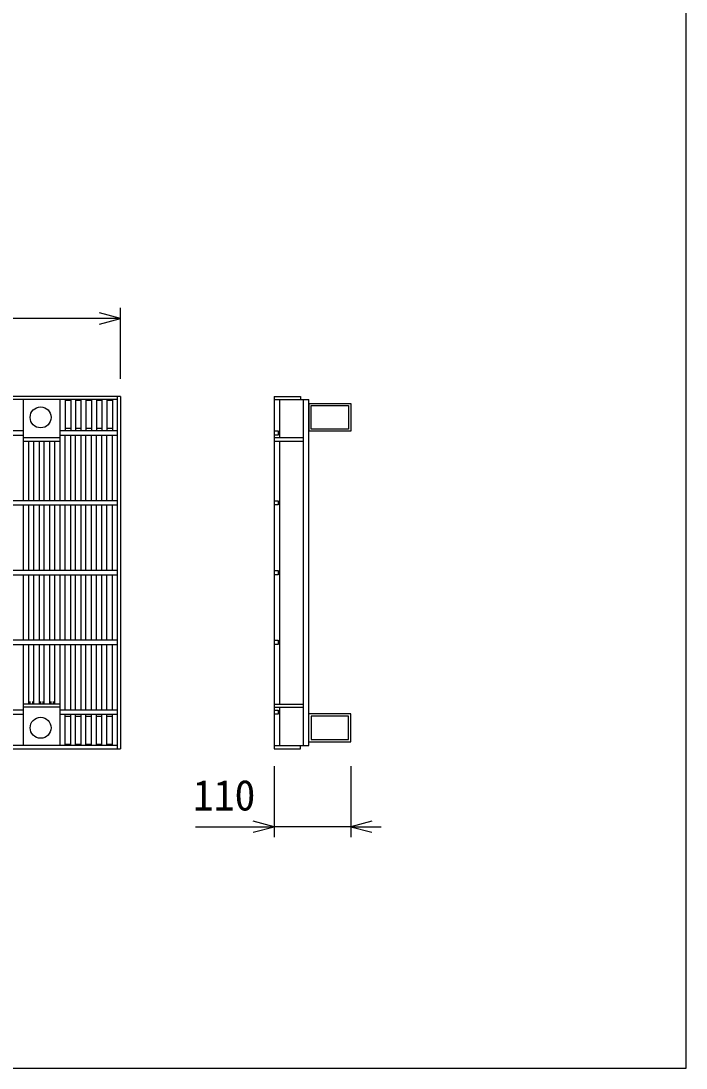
# Model space of a CAD drawing. Units: millimetres, scale not verified. Extents: x -16800 to 16800, y -5940 to 5940.
# Drawn here: x -3749 to -2795, y 734 to 2235 of the extents above; entities that cross this region are included whole.
import ezdxf
from ezdxf.enums import TextEntityAlignment as Align

# ---------------------------------------------------------------- set-up
doc = ezdxf.new("R2010")
doc.units = ezdxf.units.MM
doc.header["$LTSCALE"] = 20
for name, color, linetype, lineweight in [('0-0_DIM', 7, 'Continuous', 25), ('0-2_HATCH', 6, 'Continuous', 25), ('0-6_TXT', 7, 'Continuous', 25)]:
    doc.layers.add(name, color=color, linetype=linetype, lineweight=lineweight)
doc.styles.add('ＭＳ ゴシック', font='')
doc.styles.get('ＭＳ ゴシック').set_extended_font_data('MS Gothic')

msp = doc.modelspace()

# ---------------------------------------------------------------- linework, layer by layer
at = {"layer": '0-0_DIM'}
for p, q in [((-3606.72, 1721.72), (-3606.72, 1823.31)), ((-3606.72, 1808.31), (-4610.72, 1808.31)), ((-3386.22, 1166.28), (-3386.22, 1064.69)), ((-3276.22, 1166.28), (-3276.22, 1064.69)), ((-3498.83, 1079.69), (-3386.22, 1079.69)), ((-3276.22, 1079.69), (-3386.22, 1079.69)), ((-3276.22, 1079.69), (-3232.76, 1079.69))]:
    msp.add_line(p, q, dxfattribs=at)
for points in [[(-3636.72, 1800.27), (-3606.72, 1808.31), (-3636.72, 1816.35)], [(-3416.22, 1071.65), (-3386.22, 1079.69), (-3416.22, 1087.73)], [(-3246.22, 1087.73), (-3276.22, 1079.69), (-3246.22, 1071.65)]]:
    msp.add_lwpolyline(points, dxfattribs=at)
at = {"layer": '0-2_HATCH'}
for p, q in [((-3611.22, 1696.5), (-3611.22, 1191.5)), ((-3606.72, 1696.5), (-3606.72, 1191.5)), ((-3386.22, 1696.5), (-3386.22, 1191.5)), ((-3611.22, 1692), (-4606.22, 1692)), ((-3745.95, 1547), (-3745.95, 1692)), ((-3693.07, 1547), (-3693.07, 1692)), ((-3686.07, 1692), (-3686.07, 1647)), ((-3678.1, 1690.5), (-3686.07, 1690.5)), ((-3678.1, 1692), (-3678.1, 1647)), ((-3671.1, 1692), (-3671.1, 1647)), ((-3663.13, 1690.5), (-3671.1, 1690.5)), ((-3663.13, 1647), (-3663.13, 1692)), ((-3656.13, 1692), (-3656.13, 1647)), ((-3648.16, 1690.5), (-3656.13, 1690.5)), ((-3648.16, 1692), (-3648.16, 1647)), ((-3641.16, 1692), (-3641.16, 1647)), ((-3633.19, 1690.5), (-3641.16, 1690.5)), ((-3633.19, 1692), (-3633.19, 1647)), ((-3626.19, 1692), (-3626.19, 1647)), ((-3618.22, 1690.5), (-3626.19, 1690.5)), ((-3618.22, 1692), (-3618.22, 1647)), ((-3386.22, 1692), (-3336.22, 1692)), ((-3378.22, 1637), (-3378.22, 1692)), ((-3344.22, 1196), (-3344.22, 1692)), ((-3336.22, 1196), (-3336.22, 1692)), ((-3336.22, 1650.5), (-3336.22, 1690.5)), ((-3336.22, 1686.5), (-3336.22, 1646.5)), ((-3745.95, 1647), (-4471.5, 1647)), ((-4471.5, 1641), (-3745.95, 1641)), ((-3693.07, 1637), (-3745.95, 1637)), ((-3611.22, 1647), (-3693.07, 1647)), ((-3693.07, 1641), (-3611.22, 1641)), ((-3678.1, 1650.5), (-3686.07, 1650.5)), ((-3686.07, 1547), (-3686.07, 1641)), ((-3678.1, 1547), (-3678.1, 1641)), ((-3663.13, 1650.5), (-3671.1, 1650.5)), ((-3671.1, 1547), (-3671.1, 1641)), ((-3663.13, 1547), (-3663.13, 1641)), ((-3648.16, 1650.5), (-3656.13, 1650.5)), ((-3656.13, 1547), (-3656.13, 1641)), ((-3648.16, 1547), (-3648.16, 1641)), ((-3633.19, 1650.5), (-3641.16, 1650.5)), ((-3641.16, 1547), (-3641.16, 1641)), ((-3633.19, 1547), (-3633.19, 1641)), ((-3618.22, 1650.5), (-3626.19, 1650.5)), ((-3626.19, 1547), (-3626.19, 1641)), ((-3618.22, 1547), (-3618.22, 1641)), ((-3344.22, 1637), (-3386.22, 1637)), ((-3745.95, 1632.5), (-3693.07, 1632.5)), ((-3737.98, 1547), (-3737.98, 1632.5)), ((-3730.98, 1547), (-3730.98, 1632.5)), ((-3723.01, 1547), (-3723.01, 1632.5)), ((-3716.01, 1547), (-3716.01, 1632.5)), ((-3708.04, 1547), (-3708.04, 1632.5)), ((-3701.04, 1547), (-3701.04, 1632.5)), ((-3386.22, 1632.5), (-3344.22, 1632.5)), ((-3378.22, 1255.5), (-3378.22, 1632.5)), ((-3611.22, 1547), (-4606.22, 1547)), ((-4606.22, 1541), (-3611.22, 1541)), ((-3745.95, 1447), (-3745.95, 1541)), ((-3737.98, 1447), (-3737.98, 1541)), ((-3730.98, 1447), (-3730.98, 1541)), ((-3723.01, 1447), (-3723.01, 1541)), ((-3716.01, 1447), (-3716.01, 1541)), ((-3708.04, 1447), (-3708.04, 1541)), ((-3701.04, 1447), (-3701.04, 1541)), ((-3693.07, 1447), (-3693.07, 1541)), ((-3686.07, 1447), (-3686.07, 1541)), ((-3678.1, 1447), (-3678.1, 1541)), ((-3671.1, 1447), (-3671.1, 1541)), ((-3663.13, 1447), (-3663.13, 1541)), ((-3656.13, 1447), (-3656.13, 1541)), ((-3648.16, 1447), (-3648.16, 1541)), ((-3641.16, 1447), (-3641.16, 1541)), ((-3633.19, 1447), (-3633.19, 1541)), ((-3626.19, 1447), (-3626.19, 1541)), ((-3618.22, 1447), (-3618.22, 1541)), ((-3611.22, 1447), (-4606.22, 1447)), ((-4606.22, 1441), (-3611.22, 1441)), ((-3745.95, 1347), (-3745.95, 1441)), ((-3737.98, 1347), (-3737.98, 1441)), ((-3730.98, 1347), (-3730.98, 1441)), ((-3723.01, 1347), (-3723.01, 1441)), ((-3716.01, 1347), (-3716.01, 1441)), ((-3708.04, 1347), (-3708.04, 1441)), ((-3701.04, 1347), (-3701.04, 1441)), ((-3693.07, 1347), (-3693.07, 1441)), ((-3686.07, 1347), (-3686.07, 1441)), ((-3678.1, 1347), (-3678.1, 1441)), ((-3671.1, 1347), (-3671.1, 1441)), ((-3663.13, 1347), (-3663.13, 1441)), ((-3656.13, 1347), (-3656.13, 1441)), ((-3648.16, 1347), (-3648.16, 1441)), ((-3641.16, 1347), (-3641.16, 1441)), ((-3633.19, 1347), (-3633.19, 1441)), ((-3626.19, 1347), (-3626.19, 1441)), ((-3618.22, 1347), (-3618.22, 1441)), ((-3611.22, 1347), (-4606.22, 1347)), ((-4606.22, 1341), (-3611.22, 1341)), ((-3745.95, 1196), (-3745.95, 1341)), ((-3737.98, 1255.5), (-3737.98, 1341)), ((-3730.98, 1255.5), (-3730.98, 1341)), ((-3723.01, 1255.5), (-3723.01, 1341)), ((-3716.01, 1255.5), (-3716.01, 1341)), ((-3708.04, 1255.5), (-3708.04, 1341)), ((-3701.04, 1255.5), (-3701.04, 1341)), ((-3693.07, 1196), (-3693.07, 1341)), ((-3686.07, 1247), (-3686.07, 1341)), ((-3678.1, 1247), (-3678.1, 1341)), ((-3671.1, 1247), (-3671.1, 1341)), ((-3663.13, 1247), (-3663.13, 1341)), ((-3656.13, 1247), (-3656.13, 1341)), ((-3648.16, 1247), (-3648.16, 1341)), ((-3641.16, 1247), (-3641.16, 1341)), ((-3633.19, 1247), (-3633.19, 1341)), ((-3626.19, 1247), (-3626.19, 1341)), ((-3618.22, 1247), (-3618.22, 1341)), ((-3745.95, 1247), (-4471.5, 1247)), ((-3693.07, 1255.5), (-3745.95, 1255.5)), ((-3693.07, 1251), (-3745.95, 1251)), ((-3735.98, 1255.5), (-3735.98, 1259)), ((-3732.98, 1259), (-3732.98, 1255.5)), ((-3721.01, 1255.5), (-3721.01, 1259)), ((-3718.01, 1259), (-3718.01, 1255.5)), ((-3706.04, 1255.5), (-3706.04, 1259)), ((-3703.04, 1259), (-3703.04, 1255.5)), ((-3611.22, 1247), (-3693.07, 1247)), ((-3386.22, 1255.5), (-3344.22, 1255.5)), ((-3386.22, 1251), (-3344.22, 1251)), ((-3378.22, 1196), (-3378.22, 1251)), ((-4471.5, 1241), (-3745.95, 1241)), ((-3693.07, 1241), (-3611.22, 1241)), ((-3686.07, 1196), (-3686.07, 1241)), ((-3678.1, 1237.5), (-3686.07, 1237.5)), ((-3678.1, 1196), (-3678.1, 1241)), ((-3671.1, 1196), (-3671.1, 1241)), ((-3663.13, 1237.5), (-3671.1, 1237.5)), ((-3663.13, 1196), (-3663.13, 1241)), ((-3656.13, 1196), (-3656.13, 1241)), ((-3648.16, 1237.5), (-3656.13, 1237.5)), ((-3648.16, 1196), (-3648.16, 1241)), ((-3641.16, 1196), (-3641.16, 1241)), ((-3633.19, 1237.5), (-3641.16, 1237.5)), ((-3633.19, 1196), (-3633.19, 1241)), ((-3626.19, 1196), (-3626.19, 1241)), ((-3618.22, 1237.5), (-3626.19, 1237.5)), ((-3618.22, 1196), (-3618.22, 1241)), ((-3336.22, 1201.5), (-3336.22, 1241.5)), ((-3611.22, 1196), (-4606.22, 1196)), ((-3678.1, 1197.5), (-3686.07, 1197.5)), ((-3663.13, 1197.5), (-3671.1, 1197.5)), ((-3648.16, 1197.5), (-3656.13, 1197.5)), ((-3633.19, 1197.5), (-3641.16, 1197.5)), ((-3618.22, 1197.5), (-3626.19, 1197.5)), ((-3386.22, 1196), (-3336.22, 1196))]:
    msp.add_line(p, q, dxfattribs=at)
for points in [[(-3606.72, 1696.5), (-4610.72, 1696.5), (-4610.72, 1191.5), (-3606.72, 1191.5)], [(-3386.22, 1696.5), (-3348.22, 1696.5), (-3348.22, 1692)], [(-3336.22, 1686.5), (-3276.22, 1686.5), (-3276.22, 1646.5), (-3336.22, 1646.5)], [(-3386.22, 1647), (-3380.22, 1647), (-3380.22, 1641), (-3386.22, 1641)], [(-3386.22, 1547), (-3380.22, 1547), (-3380.22, 1541), (-3386.22, 1541)], [(-3386.22, 1447), (-3380.22, 1447), (-3380.22, 1441), (-3386.22, 1441)], [(-3386.22, 1347), (-3380.22, 1347), (-3380.22, 1341), (-3386.22, 1341)], [(-3386.22, 1247), (-3380.22, 1247), (-3380.22, 1241), (-3386.22, 1241)], [(-3336.22, 1201.5), (-3276.22, 1201.5), (-3276.22, 1241.5), (-3336.22, 1241.5)], [(-3386.22, 1191.5), (-3348.22, 1191.5), (-3348.22, 1196)]]:
    msp.add_lwpolyline(points, dxfattribs=at)
for points in [[(-3333.02, 1683.3), (-3279.42, 1683.3), (-3279.42, 1649.7), (-3333.02, 1649.7)], [(-3333.02, 1204.7), (-3279.42, 1204.7), (-3279.42, 1238.3), (-3333.02, 1238.3)]]:
    msp.add_lwpolyline(points, close=True, dxfattribs=at)
for centre in [(-3721.22, 1666.5), (-3721.22, 1221.5)]:
    msp.add_circle(centre, 15, dxfattribs=at)
at = {"layer": '0-6_TXT'}
msp.add_lwpolyline([(-5295.31, 733.72), (-2795.31, 733.72), (-2795.31, 3783.72), (-5295.31, 3783.72)], close=True, dxfattribs=at)

# ---------------------------------------------------------------- texts
at = {"layer": '0-0_DIM', "style": 'ＭＳ ゴシック'}
msp.add_text('110', height=43.99, dxfattribs=at).set_placement((-3502.86, 1089.69), align=Align.BOTTOM_LEFT)

doc.saveas('drawing.dxf')
